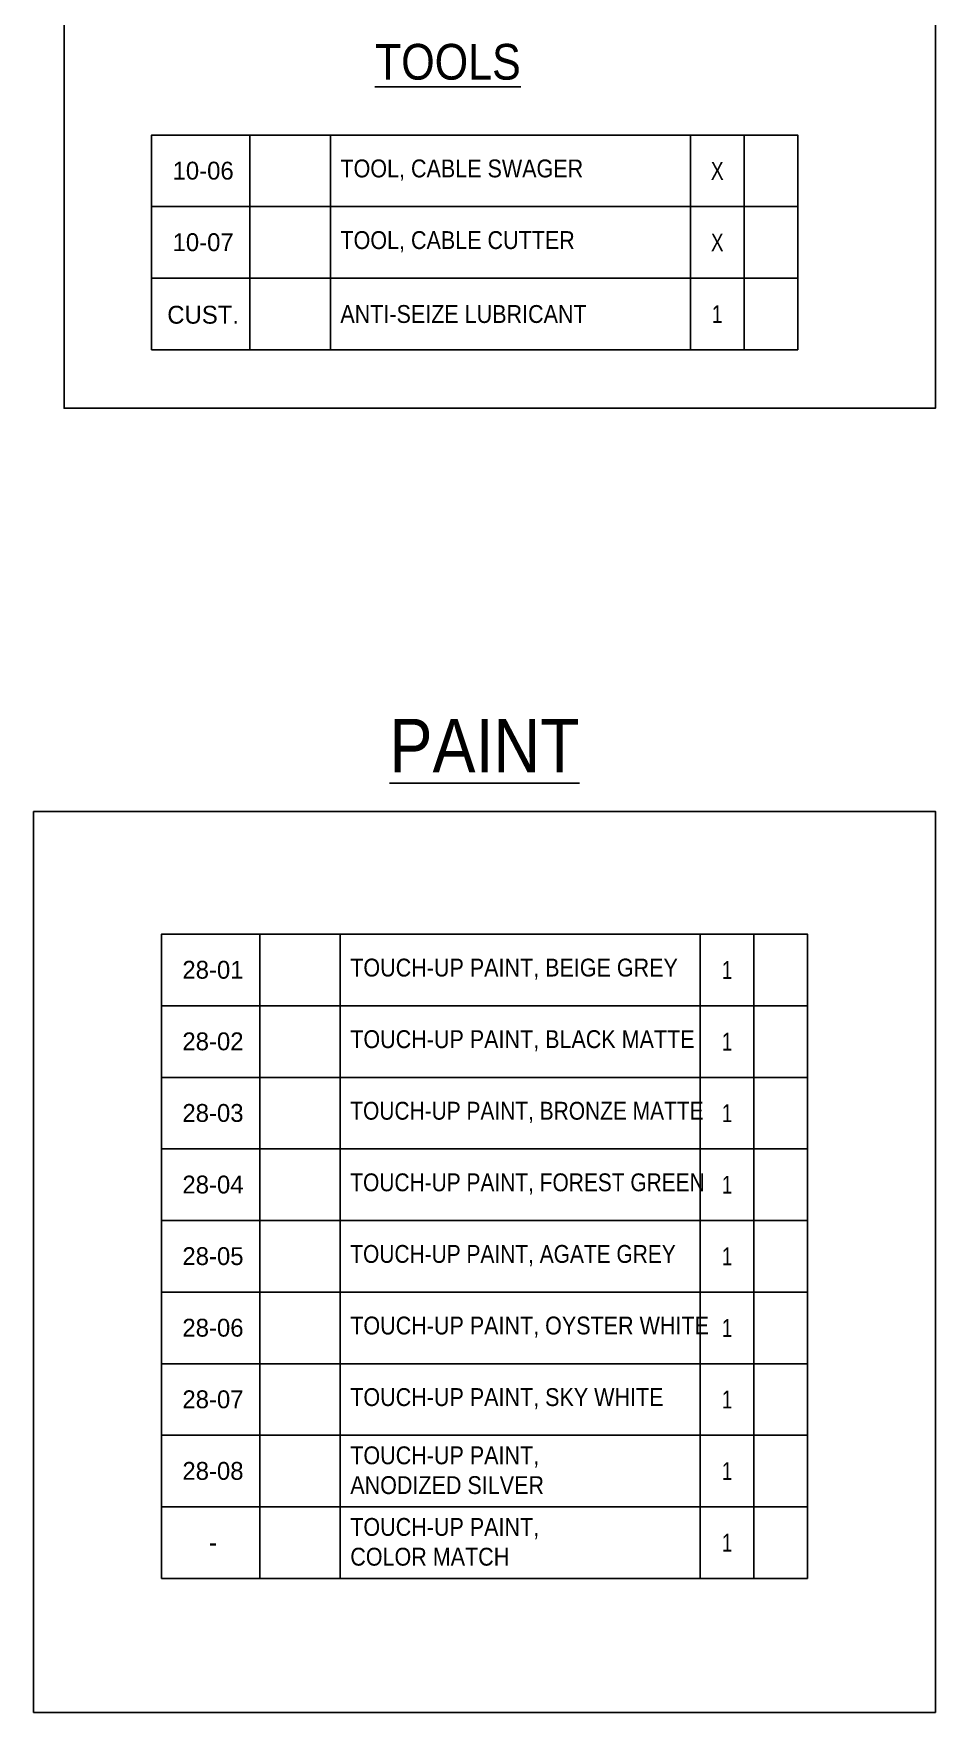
# Model space of a CAD drawing. Header units: inches. Extents: x -333 to 1223, y -450 to 45.
# Drawn here: x 936.3 to 1037.1, y -387.5 to -199.6 of the extents above; entities that cross this region are included whole.
import ezdxf
from ezdxf.enums import TextEntityAlignment as Align

# ---------------------------------------------------------------- set-up
doc = ezdxf.new("R2010")
doc.units = ezdxf.units.IN
doc.header["$MEASUREMENT"] = 0
doc.layers.add('NOTES', color=7, linetype='Continuous')
doc.layers.add('PL', color=252, linetype='Continuous')
doc.styles.add('Schedule', font='GOTHIC.TTF', dxfattribs={"width": 0.9})

# ---------------------------------------------------------------- blocks, each defined once
blk = doc.blocks.new('28-01-BLOCK')
for p, q in [((10.99, 0), (10.99, -8.01)), ((19.99, 0), (19.99, -8.01)), ((60.27, 0), (60.27, -8.01)), ((66.27, 0), (66.27, -8.01)), ((0, -8.01), (72.27, -8.01))]:
    blk.add_line(p, q)
blk.add_lwpolyline([(72.27, -8.01), (72.27, 0), (0, 0), (0, -8.01)])
at = {"layer": 'NOTES', "style": 'Schedule'}
blk.add_text('28-01', height=2, dxfattribs=at).set_placement((5.76, -3.98), align=Align.MIDDLE_CENTER)
at = {"layer": 'NOTES', "insert": (21.12, -3.92), "char_height": 2, "width": 39.1504, "attachment_point": 4, "style": 'Schedule'}
blk.add_mtext('\\A1;TOUCH-UP PAINT, BEIGE GREY', dxfattribs=at)
at = {"layer": 'NOTES', "style": 'Schedule', "width": 0.8}
blk.add_attdef('QTY', text='', height=2, dxfattribs=at).set_placement((63.27, -4.01), align=Align.MIDDLE_CENTER)
blk = doc.blocks.new('*U573')
for p, q in [((10.99, 0), (10.99, -8.01)), ((19.99, 0), (19.99, -8.01)), ((60.27, 0), (60.27, -8.01)), ((66.27, 0), (66.27, -8.01)), ((72.27, -8.01), (0, -8.01))]:
    blk.add_line(p, q)
blk.add_lwpolyline([(72.27, -8.01), (72.27, 0), (0, 0), (0, -8.01)])
at = {"layer": 'NOTES', "style": 'Schedule'}
blk.add_text('28-02', height=2, dxfattribs=at).set_placement((5.76, -3.98), align=Align.MIDDLE_CENTER)
at = {"layer": 'NOTES', "insert": (21.12, -3.92), "char_height": 2, "width": 39.1504, "attachment_point": 4, "style": 'Schedule'}
blk.add_mtext('\\A1;TOUCH-UP PAINT, BLACK MATTE', dxfattribs=at)
at = {"layer": 'NOTES', "style": 'Schedule', "width": 0.8}
blk.add_attdef('QTY', text='', height=2, dxfattribs=at).set_placement((63.27, -4.01), align=Align.MIDDLE_CENTER)
blk = doc.blocks.new('28-03-BLOCK')
for p, q in [((10.99, 0), (10.99, -8.01)), ((19.99, 0), (19.99, -8.01)), ((60.27, 0), (60.27, -8.01)), ((66.27, 0), (66.27, -8.01)), ((0, -8.01), (72.27, -8.01))]:
    blk.add_line(p, q)
blk.add_lwpolyline([(72.27, -8.01), (72.27, 0), (0, 0), (0, -8.01)])
at = {"layer": 'NOTES', "style": 'Schedule'}
blk.add_text('28-03', height=2, dxfattribs=at).set_placement((5.76, -3.98), align=Align.MIDDLE_CENTER)
at = {"layer": 'NOTES', "insert": (21.12, -3.92), "char_height": 2, "width": 39.1504, "attachment_point": 4, "style": 'Schedule'}
blk.add_mtext('\\A1;{\\W0.875;TOUCH-UP PAINT, BRONZE MATTE}', dxfattribs=at)
at = {"layer": 'NOTES', "style": 'Schedule', "width": 0.8}
blk.add_attdef('QTY', text='', height=2, dxfattribs=at).set_placement((63.27, -4.01), align=Align.MIDDLE_CENTER)
blk = doc.blocks.new('28-04-BLOCK')
for p, q in [((10.99, 0), (10.99, -8.01)), ((19.99, 0), (19.99, -8.01)), ((60.27, 0), (60.27, -8.01)), ((66.27, 0), (66.27, -8.01)), ((72.27, -8.01), (0, -8.01))]:
    blk.add_line(p, q)
blk.add_lwpolyline([(72.27, -8.01), (72.27, 0), (0, 0), (0, -8.01)])
at = {"layer": 'NOTES', "style": 'Schedule'}
blk.add_text('28-04', height=2, dxfattribs=at).set_placement((5.76, -3.98), align=Align.MIDDLE_CENTER)
at = {"layer": 'NOTES', "insert": (21.12, -3.92), "char_height": 2, "width": 39.1504, "attachment_point": 4, "style": 'Schedule'}
blk.add_mtext('\\A1;{\\W0.875;TOUCH-UP PAINT, FOREST GREEN}', dxfattribs=at)
at = {"layer": 'NOTES', "style": 'Schedule', "width": 0.8}
blk.add_attdef('QTY', text='', height=2, dxfattribs=at).set_placement((63.27, -4.01), align=Align.MIDDLE_CENTER)
blk = doc.blocks.new('28-05-BLOCK')
for p, q in [((10.99, 0), (10.99, -8.01)), ((19.99, 0), (19.99, -8.01)), ((60.27, 0), (60.27, -8.01)), ((66.27, 0), (66.27, -8.01))]:
    blk.add_line(p, q)
blk.add_lwpolyline([(72.27, -8.01), (72.27, 0), (0, 0), (0, -8.01)])
at = {"layer": 'NOTES', "style": 'Schedule'}
blk.add_text('28-05', height=2, dxfattribs=at).set_placement((5.76, -3.98), align=Align.MIDDLE_CENTER)
at = {"layer": 'NOTES', "insert": (21.12, -3.92), "char_height": 2, "width": 39.1504, "attachment_point": 4, "style": 'Schedule'}
blk.add_mtext('\\A1;{\\W0.875;TOUCH-UP PAINT, AGATE GREY}', dxfattribs=at)
at = {"layer": 'NOTES', "style": 'Schedule', "width": 0.8}
blk.add_attdef('QTY', text='', height=2, dxfattribs=at).set_placement((63.27, -4.01), align=Align.MIDDLE_CENTER)
blk = doc.blocks.new('28-06-BLOCK')
for p, q in [((10.99, 0), (10.99, -8.01)), ((19.99, 0), (19.99, -8.01)), ((60.27, 0), (60.27, -8.01)), ((66.27, 0), (66.27, -8.01))]:
    blk.add_line(p, q)
blk.add_lwpolyline([(72.27, -8.01), (72.27, 0), (0, 0), (0, -8.01)])
at = {"layer": 'NOTES', "style": 'Schedule'}
blk.add_text('28-06', height=2, dxfattribs=at).set_placement((5.76, -3.98), align=Align.MIDDLE_CENTER)
at = {"layer": 'NOTES', "insert": (21.12, -3.92), "char_height": 2, "width": 39.1504, "attachment_point": 4, "style": 'Schedule'}
blk.add_mtext('\\A1;TOUCH-UP PAINT, OYSTER WHITE', dxfattribs=at)
at = {"layer": 'NOTES', "style": 'Schedule', "width": 0.8}
blk.add_attdef('QTY', text='', height=2, dxfattribs=at).set_placement((63.27, -4.01), align=Align.MIDDLE_CENTER)
blk = doc.blocks.new('28-07-BLOCK')
for p, q in [((10.99, 0), (10.99, -8.01)), ((19.99, 0), (19.99, -8.01)), ((60.27, 0), (60.27, -8.01)), ((66.27, 0), (66.27, -8.01)), ((0, -8.01), (72.27, -8.01))]:
    blk.add_line(p, q)
blk.add_lwpolyline([(72.27, -8.01), (72.27, 0), (0, 0), (0, -8.01)])
at = {"layer": 'NOTES', "style": 'Schedule'}
blk.add_text('28-07', height=2, dxfattribs=at).set_placement((5.76, -3.98), align=Align.MIDDLE_CENTER)
at = {"layer": 'NOTES', "insert": (21.12, -3.92), "char_height": 2, "width": 39.1504, "attachment_point": 4, "style": 'Schedule'}
blk.add_mtext('\\A1;TOUCH-UP PAINT, SKY WHITE', dxfattribs=at)
at = {"layer": 'NOTES', "style": 'Schedule', "width": 0.8}
blk.add_attdef('QTY', text='', height=2, dxfattribs=at).set_placement((63.27, -4.01), align=Align.MIDDLE_CENTER)
blk = doc.blocks.new('28-08-BLOCK')
for p, q in [((10.99, 0), (10.99, -8.01)), ((19.99, 0), (19.99, -8.01)), ((60.27, 0), (60.27, -8.01)), ((66.27, 0), (66.27, -8.01)), ((0, -8.01), (72.27, -8.01))]:
    blk.add_line(p, q)
blk.add_lwpolyline([(72.27, -8.01), (72.27, 0), (0, 0), (0, -8.01)])
at = {"layer": 'NOTES', "style": 'Schedule'}
blk.add_text('28-08', height=2, dxfattribs=at).set_placement((5.76, -3.98), align=Align.MIDDLE_CENTER)
at = {"layer": 'NOTES', "insert": (21.12, -3.92), "char_height": 2, "width": 39.1504, "attachment_point": 4, "style": 'Schedule'}
blk.add_mtext('\\A1;TOUCH-UP PAINT,\\PANODIZED SILVER', dxfattribs=at)
at = {"layer": 'NOTES', "style": 'Schedule', "width": 0.8}
blk.add_attdef('QTY', text='', height=2, dxfattribs=at).set_placement((63.27, -4.01), align=Align.MIDDLE_CENTER)
blk = doc.blocks.new('TOUCH-UP PAINT-COLOR MATCH')
for p, q in [((10.99, 0), (10.99, -8.01)), ((19.99, 0), (19.99, -8.01)), ((60.27, 0), (60.27, -8.01)), ((66.27, 0), (66.27, -8.01)), ((72.27, -8.01), (0, -8.01))]:
    blk.add_line(p, q)
blk.add_lwpolyline([(72.27, -8.01), (72.27, 0), (0, 0), (0, -8.01)])
at = {"layer": 'NOTES', "insert": (21.12, -3.92), "char_height": 2, "width": 39.1504, "attachment_point": 4, "style": 'Schedule'}
blk.add_mtext('\\A1;TOUCH-UP PAINT,\\PCOLOR MATCH', dxfattribs=at)
at = {"layer": 'NOTES', "style": 'Schedule'}
blk.add_attdef('PN', text='', height=2, dxfattribs=at).set_placement((5.76, -3.98), align=Align.MIDDLE_CENTER)
at = {"layer": 'NOTES', "style": 'Schedule', "width": 0.8}
blk.add_attdef('QTY', text='', height=2, dxfattribs=at).set_placement((63.27, -4.01), align=Align.MIDDLE_CENTER)
blk = doc.blocks.new('10-06&07-BLOCK')
for p, q in [((10.99, 0), (10.99, -16.03)), ((19.99, 0), (19.99, -16.03)), ((60.27, 0), (60.27, -16.03)), ((66.27, 0), (66.27, -16.03)), ((0, -8.01), (72.27, -8.01))]:
    blk.add_line(p, q)
blk.add_lwpolyline([(72.27, -16.03), (72.27, 0), (0, 0), (0, -16.03)])
at = {"layer": 'NOTES', "style": 'Schedule'}
for s, p in [('10-06', (5.76, -3.98)), ('10-07', (5.76, -11.99))]:
    blk.add_text(s, height=2, dxfattribs=at).set_placement(p, align=Align.MIDDLE_CENTER)
at = {"layer": 'NOTES', "char_height": 2, "width": 39.1504, "attachment_point": 4, "style": 'Schedule'}
for s, insert in [('\\A1;TOOL, CABLE SWAGER', (21.12, -3.92)), ('\\A1;TOOL, CABLE CUTTER', (21.12, -11.94))]:
    blk.add_mtext(s, dxfattribs=dict(at, insert=insert))
at = {"layer": 'NOTES', "style": 'Schedule', "width": 0.8}
for tag, p in [('QTY-SWAG', (63.27, -4.01)), ('QTY-CUT', (63.27, -12.02))]:
    blk.add_attdef(tag, text='', height=2, dxfattribs=at).set_placement(p, align=Align.MIDDLE_CENTER)
blk = doc.blocks.new('ANTISEIZE')
for p, q in [((72.27, 0), (0, 0)), ((0, -8.01), (0, 0)), ((10.99, 0), (10.99, -8.01)), ((19.99, 0), (19.99, -8.01)), ((60.27, 0), (60.27, -8.01)), ((66.27, 0), (66.27, -8.01)), ((72.27, 0), (72.27, -8.01)), ((72.27, -8.01), (0, -8.01))]:
    blk.add_line(p, q)
at = {"layer": 'NOTES', "style": 'Schedule'}
blk.add_text('CUST.', height=2, dxfattribs=at).set_placement((5.76, -4.08), align=Align.MIDDLE_CENTER)
at = {"layer": 'NOTES', "style": 'Schedule', "width": 0.9}
blk.add_text('ANTI-SEIZE LUBRICANT', height=2, dxfattribs=at).set_placement((21.11, -4), align=Align.MIDDLE_LEFT)
at = {"layer": 'NOTES', "style": 'Schedule', "width": 0.8}
blk.add_attdef('QTY', text='', height=2, dxfattribs=at).set_placement((63.27, -4.01), align=Align.MIDDLE_CENTER)

msp = doc.modelspace()

# ---------------------------------------------------------------- linework, layer by layer
at = {"layer": 'PL'}
for points in [[(939.67846, 32.89608), (1037.14586, 32.89608), (1037.14586, -241.5), (939.67846, -241.5)], [(936.26779, -286.63817), (1037.14586, -286.63817), (1037.14586, -387.51624), (936.26779, -387.51624)]]:
    msp.add_lwpolyline(points, close=True, dxfattribs=at)

# ---------------------------------------------------------------- block references
for name, p, values in [('10-06&07-BLOCK', (949.47252, -210.92836), {'QTY-SWAG': 'X', 'QTY-CUT': 'X'}), ('ANTISEIZE', (949.47252, -226.95745), {'QTY': '1'}), ('28-01-BLOCK', (950.57185, -300.39256), {'QTY': '1'}), ('*U573', (950.57185, -308.40711), {'QTY': '1'}), ('28-03-BLOCK', (950.57185, -316.42166), {'QTY': '1'}), ('28-04-BLOCK', (950.57185, -324.4362), {'QTY': '1'}), ('28-05-BLOCK', (950.57185, -332.45075), {'QTY': '1'}), ('28-06-BLOCK', (950.57185, -340.46529), {'QTY': '1'}), ('28-07-BLOCK', (950.57185, -348.47984), {'QTY': '1'}), ('28-08-BLOCK', (950.57185, -356.49439), {'QTY': '1'}), ('TOUCH-UP PAINT-COLOR MATCH', (950.57185, -364.50893), {'PN': '-', 'QTY': '1'})]:
    msp.add_blockref(name, p, dxfattribs=at).add_auto_attribs(values)

# ---------------------------------------------------------------- texts
at = {"layer": 'NOTES', "attachment_point": 8, "style": 'Schedule'}
for s, insert, char_height, width in [('{\\LTOOLS}', (982.60749, -204.77579), 4, 33.4135396), ('{\\LPAINT}', (986.70682, -282.28206), 6, 99.3487463)]:
    msp.add_mtext(s, dxfattribs=dict(at, insert=insert, char_height=char_height, width=width))

doc.saveas('drawing.dxf')
